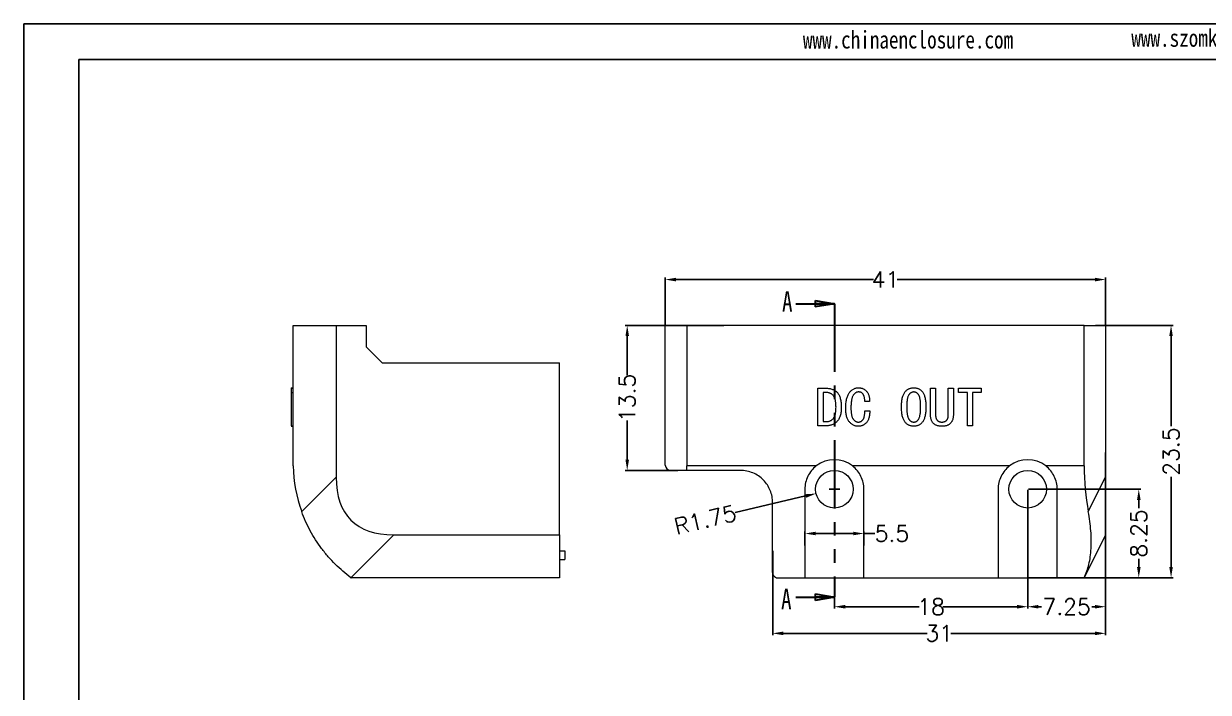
# Model space of a CAD drawing. Header units: inches. Extents: x 1287 to 2841, y 536 to 880.
# Drawn here: x 2408.2 to 2518.6, y 614.2 to 676.4 of the extents above; entities that cross this region are included whole.
import ezdxf

# ---------------------------------------------------------------- set-up
doc = ezdxf.new("R2010")
doc.units = ezdxf.units.IN
doc.linetypes.add('PHANTOM', pattern=[12.7, 6.35, -1.27, 1.27, -1.27, 1.27, -1.27])
doc.layers.add('文字', color=81, linetype='Continuous')
doc.styles.add('SLDTEXTSTYLE0', font='TXT', dxfattribs={"width": 0.75})
doc.styles.get("Standard").update_dxf_attribs({"font": 'txt', "bigfont": 'gbcbig.shx'})
doc.styles.add('宋体', font='', dxfattribs={"width": 0.8, "height": 3.5})
doc.styles.get('宋体').set_extended_font_data('SimSun')
doc.dimstyles.new('1.5', dxfattribs={"dimtxt": 1.5, "dimasz": 1, "dimexe": 0.18, "dimexo": 0.0625, "dimgap": 0.1, "dimtad": 0, "dimzin": 12, "dimdsep": 46, "dimtxsty": 'Standard', "dimcen": 0.5, "dimclrd": 3, "dimclre": 3, "dimadec": 0, "dimazin": 0, "dimtfac": 1, "dimtofl": 0, "dimtmove": 0, "dimatfit": 3, "dimfxl": 1, "dimtolj": 1, "dimtzin": 0, "dimarcsym": 0})

# ---------------------------------------------------------------- blocks, each defined once
blk = doc.blocks.new('_CLOSED')
at = {"color": 0, "linetype": 'ByBlock', "lineweight": -2}
for p, q in [((-1, 0.166667), (0, 0)), ((-1, 0.166667), (-1, -0.166667)), ((0, 0), (-1, -0.166667)), ((0, 0), (-1, 0))]:
    blk.add_line(p, q, dxfattribs=at)
blk = doc.blocks.new('*D90')
at = {"color": 3, "lineweight": -2}
for p, q in [((2467.99, 648.42), (2467.99, 652.8)), ((2468.99, 652.62), (2487.39, 652.62)), ((2507.99, 652.62), (2489.59, 652.62)), ((2508.99, 648.42), (2508.99, 652.8))]:
    blk.add_line(p, q, dxfattribs=at)
at = {"color": 3}
for points in [[(2468.99, 652.79), (2468.99, 652.45), (2467.99, 652.62)], [(2507.99, 652.79), (2507.99, 652.45), (2508.99, 652.62)]]:
    blk.add_solid(points, dxfattribs=at)
at = {"layer": 'Defpoints', "color": 0}
for p in [(2508.99, 652.62), (2467.99, 648.36), (2508.99, 648.36)]:
    blk.add_point(p, dxfattribs=at)
at = {"color": 0, "insert": (2488.49, 652.62), "char_height": 1.5, "attachment_point": 5}
blk.add_mtext('\\A1;41', dxfattribs=at)
blk = doc.blocks.new('*D91')
at = {"color": 3, "lineweight": -2}
for p, q in [((2508.05, 648.36), (2515.27, 648.36)), ((2515.09, 647.36), (2515.09, 638.96)), ((2515.09, 625.86), (2515.09, 634.26)), ((2505.8, 624.86), (2515.27, 624.86))]:
    blk.add_line(p, q, dxfattribs=at)
at = {"color": 3}
for points in [[(2514.92, 647.36), (2515.25, 647.36), (2515.09, 648.36)], [(2514.92, 625.86), (2515.25, 625.86), (2515.09, 624.86)]]:
    blk.add_solid(points, dxfattribs=at)
at = {"layer": 'Defpoints', "color": 0}
for p in [(2507.99, 648.36), (2505.74, 624.86), (2515.09, 624.86)]:
    blk.add_point(p, dxfattribs=at)
at = {"color": 0, "insert": (2515.09, 636.61), "char_height": 1.5, "attachment_point": 5, "rotation": 90}
blk.add_mtext('\\A1;23.5', dxfattribs=at)
blk = doc.blocks.new('*D92')
at = {"color": 3, "lineweight": -2}
for p, q in [((2501.8, 633.11), (2512.26, 633.11)), ((2512.08, 632.11), (2512.08, 631.33)), ((2512.08, 625.86), (2512.08, 626.63)), ((2501.8, 624.86), (2512.26, 624.86))]:
    blk.add_line(p, q, dxfattribs=at)
at = {"color": 3}
for points in [[(2511.92, 632.11), (2512.25, 632.11), (2512.08, 633.11)], [(2511.92, 625.86), (2512.25, 625.86), (2512.08, 624.86)]]:
    blk.add_solid(points, dxfattribs=at)
at = {"layer": 'Defpoints', "color": 0}
for p in [(2501.74, 633.11), (2512.08, 633.11), (2501.74, 624.86)]:
    blk.add_point(p, dxfattribs=at)
at = {"color": 0, "insert": (2512.08, 628.98), "char_height": 1.5, "attachment_point": 5, "rotation": 90}
blk.add_mtext('\\A1;8.25', dxfattribs=at)
blk = doc.blocks.new('*D89')
at = {"color": 3, "lineweight": -2}
for p, q in [((2501.74, 633.04), (2501.74, 621.99)), ((2483.74, 623), (2483.74, 621.99)), ((2484.74, 622.17), (2491.64, 622.17)), ((2500.74, 622.17), (2493.84, 622.17))]:
    blk.add_line(p, q, dxfattribs=at)
at = {"color": 3}
for points in [[(2484.74, 622.34), (2484.74, 622), (2483.74, 622.17)], [(2500.74, 622.34), (2500.74, 622), (2501.74, 622.17)]]:
    blk.add_solid(points, dxfattribs=at)
at = {"layer": 'Defpoints', "color": 0}
for p in [(2501.74, 633.11), (2483.74, 623.06), (2501.74, 622.17)]:
    blk.add_point(p, dxfattribs=at)
at = {"color": 0, "insert": (2492.74, 622.17), "char_height": 1.5, "attachment_point": 5}
blk.add_mtext('\\A1;18', dxfattribs=at)
blk = doc.blocks.new('*D93')
at = {"color": 3, "lineweight": -2}
for p, q in [((2501.74, 633.04), (2501.74, 621.99)), ((2508.99, 630.01), (2508.99, 621.99)), ((2502.74, 622.17), (2503.01, 622.17)), ((2507.99, 622.17), (2507.71, 622.17))]:
    blk.add_line(p, q, dxfattribs=at)
at = {"color": 3}
for points in [[(2502.74, 622.34), (2502.74, 622), (2501.74, 622.17)], [(2507.99, 622.34), (2507.99, 622), (2508.99, 622.17)]]:
    blk.add_solid(points, dxfattribs=at)
at = {"layer": 'Defpoints', "color": 0}
for p in [(2501.74, 633.11), (2508.99, 630.07), (2508.99, 622.17)]:
    blk.add_point(p, dxfattribs=at)
at = {"color": 0, "insert": (2505.36, 622.17), "char_height": 1.5, "attachment_point": 5}
blk.add_mtext('\\A1;7.25', dxfattribs=at)
blk = doc.blocks.new('*D94')
at = {"color": 3, "lineweight": -2}
for p, q in [((2508.99, 636.52), (2508.99, 619.51)), ((2477.99, 627.37), (2477.99, 619.51)), ((2478.99, 619.69), (2492.39, 619.69)), ((2507.99, 619.69), (2494.59, 619.69))]:
    blk.add_line(p, q, dxfattribs=at)
at = {"color": 3}
for points in [[(2478.99, 619.86), (2478.99, 619.52), (2477.99, 619.69)], [(2507.99, 619.86), (2507.99, 619.52), (2508.99, 619.69)]]:
    blk.add_solid(points, dxfattribs=at)
at = {"layer": 'Defpoints', "color": 0}
for p in [(2508.99, 636.58), (2477.99, 627.43), (2508.99, 619.69)]:
    blk.add_point(p, dxfattribs=at)
at = {"color": 0, "insert": (2493.49, 619.69), "char_height": 1.5, "attachment_point": 5}
blk.add_mtext('\\A1;31', dxfattribs=at)
blk = doc.blocks.new('*D95')
at = {"color": 3, "lineweight": -2}
for p, q in [((2473.43, 648.36), (2464.26, 648.36)), ((2464.44, 647.36), (2464.44, 643.71)), ((2464.44, 635.86), (2464.44, 639.51)), ((2469.17, 634.86), (2464.26, 634.86))]:
    blk.add_line(p, q, dxfattribs=at)
at = {"color": 3}
for points in [[(2464.28, 647.36), (2464.61, 647.36), (2464.44, 648.36)], [(2464.28, 635.86), (2464.61, 635.86), (2464.44, 634.86)]]:
    blk.add_solid(points, dxfattribs=at)
at = {"layer": 'Defpoints', "color": 0}
for p in [(2464.44, 648.36), (2473.49, 648.36), (2469.23, 634.86)]:
    blk.add_point(p, dxfattribs=at)
at = {"color": 0, "insert": (2464.44, 641.61), "char_height": 1.5, "attachment_point": 5, "rotation": 90}
blk.add_mtext('\\A1;13.5', dxfattribs=at)
blk = doc.blocks.new('*D97')
at = {"color": 3, "lineweight": -2}
for p, q in [((2483.74, 632.61), (2483.74, 633.61)), ((2474.5, 630.93), (2481.06, 632.48)), ((2483.24, 633.11), (2484.24, 633.11))]:
    blk.add_line(p, q, dxfattribs=at)
at = {"color": 3}
blk.add_solid([(2481.02, 632.64), (2481.1, 632.31), (2482.03, 632.7)], dxfattribs=at)
at = {"layer": 'Defpoints', "color": 0}
for p in [(2482.03, 632.7), (2483.74, 633.11)]:
    blk.add_point(p, dxfattribs=at)
at = {"color": 0, "insert": (2471.72, 630.27), "char_height": 1.5, "attachment_point": 5, "rotation": 13.2817}
blk.add_mtext('\\A1;R1.75', dxfattribs=at)
blk = doc.blocks.new('*D98')
at = {"color": 3, "lineweight": -2}
for p, q in [((2480.99, 627.86), (2480.99, 629.16)), ((2481.99, 628.98), (2485.49, 628.98)), ((2486.49, 627.86), (2486.49, 629.16)), ((2486.49, 628.98), (2487.49, 628.98))]:
    blk.add_line(p, q, dxfattribs=at)
at = {"color": 3}
for points in [[(2481.99, 629.15), (2481.99, 628.82), (2480.99, 628.98)], [(2485.49, 629.15), (2485.49, 628.82), (2486.49, 628.98)]]:
    blk.add_solid(points, dxfattribs=at)
at = {"layer": 'Defpoints', "color": 0}
for p in [(2486.49, 628.98), (2480.99, 627.8), (2486.49, 627.8)]:
    blk.add_point(p, dxfattribs=at)
at = {"color": 0, "insert": (2489.09, 628.98), "char_height": 1.5, "attachment_point": 5}
blk.add_mtext('\\A1;5.5', dxfattribs=at)

msp = doc.modelspace()

# ---------------------------------------------------------------- linework, layer by layer
for p, q in [((2408.241, 676.436), (2606.929, 676.436)), ((2408.241, 676.436), (2408.241, 535.949)), ((2413.382, 673.091), (2603.585, 673.091)), ((2413.382, 673.091), (2413.382, 539.294))]:
    msp.add_line(p, q)
at = {"color": 7, "linetype": 'Continuous', "lineweight": 30}
for p, q in [((2480.135, 650.375), (2483.735, 650.375)), ((2480.135, 623.059), (2483.735, 623.059))]:
    msp.add_line(p, q, dxfattribs=at)
at = {"color": 1, "linetype": 'PHANTOM', "lineweight": 30}
msp.add_line((2483.735, 650.375), (2483.735, 623.059), dxfattribs=at)
at = {"color": 7, "linetype": 'Continuous', "lineweight": 15}
for p, q in [((2433.334, 635.273), (2433.334, 648.357)), ((2433.334, 648.357), (2437.334, 648.357)), ((2437.334, 648.357), (2437.334, 634.223)), ((2437.334, 648.357), (2440.134, 648.357)), ((2440.134, 648.357), (2440.134, 646.357)), ((2467.985, 648.357), (2469.985, 648.357)), ((2467.985, 635.357), (2467.985, 648.357)), ((2467.985, 635.357), (2467.985, 648.357)), ((2467.985, 648.357), (2469.985, 648.357)), ((2469.985, 648.357), (2469.985, 635.273)), ((2506.985, 648.357), (2469.985, 648.357)), ((2469.985, 648.357), (2469.985, 635.273)), ((2506.985, 648.357), (2469.985, 648.357)), ((2506.985, 635.273), (2506.985, 648.357)), ((2506.985, 648.357), (2508.985, 648.357)), ((2506.985, 635.273), (2506.985, 648.357)), ((2506.985, 648.357), (2508.985, 648.357)), ((2508.985, 648.357), (2508.985, 634.223)), ((2508.985, 648.357), (2508.985, 634.223)), ((2441.634, 644.857), (2440.134, 646.357)), ((2441.634, 644.857), (2458.134, 644.857)), ((2458.134, 628.857), (2458.134, 644.857)), ((2433.134, 642.547), (2433.134, 642.525)), ((2433.134, 642.547), (2433.334, 642.547)), ((2433.134, 642.506), (2433.134, 642.117)), ((2433.134, 642.506), (2433.334, 642.506)), ((2433.134, 642.117), (2433.334, 642.117)), ((2433.134, 642.117), (2433.134, 639.006)), ((2482.208, 639.006), (2482.208, 642.506)), ((2482.208, 642.506), (2482.904, 642.506)), ((2482.904, 642.117), (2482.678, 642.117)), ((2482.678, 642.117), (2482.678, 639.395)), ((2492.687, 640.03), (2492.687, 642.506)), ((2492.687, 642.506), (2493.158, 642.506)), ((2493.158, 642.506), (2493.158, 640.03)), ((2494.345, 640.03), (2494.345, 642.506)), ((2494.345, 642.506), (2494.816, 642.506)), ((2494.816, 642.506), (2494.816, 640.03)), ((2495.307, 642.117), (2495.307, 642.506)), ((2495.307, 642.506), (2497.415, 642.506)), ((2496.126, 642.117), (2495.307, 642.117)), ((2496.126, 639.006), (2496.126, 642.117)), ((2497.415, 642.117), (2496.597, 642.117)), ((2496.597, 642.117), (2496.597, 639.006)), ((2497.415, 642.506), (2497.415, 642.117)), ((2487.018, 641.258), (2486.567, 641.258)), ((2486.567, 640.398), (2487.038, 640.398)), ((2433.134, 639.006), (2433.334, 639.006)), ((2433.134, 638.965), (2433.334, 638.965)), ((2482.904, 639.006), (2482.208, 639.006)), ((2482.678, 639.395), (2482.904, 639.395)), ((2496.597, 639.006), (2496.126, 639.006)), ((2469.977, 634.857), (2468.485, 634.857)), ((2469.977, 634.857), (2468.485, 634.857)), ((2474.985, 634.857), (2469.977, 634.857)), ((2474.985, 634.857), (2469.977, 634.857)), ((2482.04, 635.273), (2469.985, 635.273)), ((2482.04, 635.273), (2469.985, 635.273)), ((2500.04, 635.273), (2485.43, 635.273)), ((2500.04, 635.273), (2485.43, 635.273)), ((2506.985, 635.273), (2503.43, 635.273)), ((2506.985, 635.273), (2503.43, 635.273)), ((2434.131, 631.02), (2437.334, 634.223)), ((2507.383, 631.02), (2508.985, 634.223)), ((2507.383, 631.02), (2508.985, 634.223)), ((2508.985, 634.223), (2508.985, 628.857)), ((2508.985, 634.223), (2508.985, 628.857)), ((2480.985, 633.107), (2480.985, 624.857)), ((2480.985, 633.107), (2480.985, 624.857)), ((2486.485, 624.857), (2486.485, 633.107)), ((2486.485, 624.857), (2486.485, 633.107)), ((2498.985, 633.107), (2498.985, 624.857)), ((2498.985, 633.107), (2498.985, 624.857)), ((2504.485, 624.857), (2504.485, 633.107)), ((2504.485, 624.857), (2504.485, 633.107)), ((2477.985, 625.357), (2477.985, 631.857)), ((2477.985, 625.357), (2477.985, 631.857)), ((2486.485, 630.557), (2486.485, 630.557)), ((2486.485, 630.557), (2486.485, 630.557)), ((2498.985, 630.557), (2498.986, 630.557)), ((2498.985, 630.557), (2498.986, 630.557)), ((2442.701, 628.857), (2438.715, 624.871)), ((2442.701, 628.857), (2458.134, 628.857)), ((2458.134, 628.857), (2458.134, 624.857)), ((2508.985, 628.857), (2506.992, 624.871)), ((2508.985, 628.857), (2506.992, 624.871)), ((2458.134, 627.357), (2458.634, 627.357)), ((2458.634, 627.357), (2458.634, 626.557)), ((2458.134, 626.557), (2458.634, 626.557)), ((2458.134, 624.857), (2438.734, 624.857)), ((2478.485, 624.857), (2480.985, 624.857)), ((2478.485, 624.857), (2480.985, 624.857)), ((2480.985, 624.857), (2486.485, 624.857)), ((2480.985, 624.857), (2486.485, 624.857)), ((2486.485, 624.857), (2498.985, 624.857)), ((2486.485, 624.857), (2498.985, 624.857)), ((2498.985, 624.857), (2504.485, 624.857)), ((2498.985, 624.857), (2504.485, 624.857)), ((2504.485, 624.857), (2506.985, 624.857)), ((2504.485, 624.857), (2506.985, 624.857)), ((2506.985, 624.857), (2506.992, 624.871)), ((2506.985, 624.857), (2506.992, 624.871))]:
    msp.add_line(p, q, dxfattribs=at)
at = {"color": 7, "linetype": 'Continuous', "lineweight": 15, "flags": 128}
for points in [[(2486.485, 630.557), (2486.485, 630.557), (2486.485, 630.557), (2486.485, 630.557), (2486.485, 630.557), (2486.485, 630.557), (2486.485, 630.557), (2486.485, 630.557), (2486.485, 630.557)], [(2486.485, 630.557), (2486.485, 630.557), (2486.485, 630.557), (2486.485, 630.557), (2486.485, 630.557), (2486.485, 630.557), (2486.485, 630.557), (2486.485, 630.557), (2486.485, 630.557)], [(2498.986, 630.557), (2498.985, 630.557), (2498.985, 630.557), (2498.985, 630.557), (2498.985, 630.557), (2498.985, 630.557), (2498.985, 630.557), (2498.985, 630.557), (2498.985, 630.557)], [(2498.986, 630.557), (2498.985, 630.557), (2498.985, 630.557), (2498.985, 630.557), (2498.985, 630.557), (2498.985, 630.557), (2498.985, 630.557), (2498.985, 630.557), (2498.985, 630.557)]]:
    msp.add_lwpolyline(points, dxfattribs=at)
at = {"color": 7, "linetype": 'Continuous', "lineweight": 15}
for centre in [(2483.735, 633.107), (2483.735, 633.107), (2501.735, 633.107), (2501.735, 633.107)]:
    msp.add_circle(centre, 1.75, dxfattribs=at)
for centre, radius, start, end in [((2483.735, 633.107), 2.75, 51.95826, 128.04174), ((2483.735, 633.107), 2.75, 51.95826, 128.04174), ((2501.735, 633.107), 2.75, 51.95826, 128.04174), ((2501.735, 633.107), 2.75, 51.95826, 128.04174), ((2446.643, 635.565), 13.312, 181.25734, 199.96239), ((2468.485, 635.357), 0.5, 180, 270), ((2468.485, 635.357), 0.5, 180, 270), ((2446.643, 635.565), 13.312, 233.44813, 233.55102)]:
    msp.add_arc(centre, radius, start, end, dxfattribs=at)
for centre, major_axis, ratio, start_param, end_param in [((2463.331, 635.565), (0, 13.312), 0.5, 4.659186, 4.6904443), ((2463.331, 635.565), (0, 13.312), 0.5, 4.659186, 4.6904443), ((2513.639, 635.565), (0, 13.312), 0.5, 1.592741, 1.9192058), ((2513.639, 635.565), (0, 13.312), 0.5, 1.592741, 1.9192058), ((2464.167, 655.69), (25.456, 25.456), 0.3333333, 2.8198421, 3.4633432)]:
    msp.add_ellipse(centre, major_axis=major_axis, ratio=ratio, start_param=start_param, end_param=end_param, dxfattribs=at)
for points, knots in [([(2482.904, 642.506), (2482.965, 642.505), (2483.083, 642.504), (2483.254, 642.483), (2483.413, 642.452), (2483.56, 642.407), (2483.694, 642.35), (2483.815, 642.279), (2483.925, 642.196), (2484.022, 642.098), (2484.107, 641.986), (2484.18, 641.857), (2484.241, 641.712), (2484.292, 641.551), (2484.329, 641.373), (2484.357, 641.179), (2484.375, 640.968), (2484.376, 640.822), (2484.377, 640.746)], [0, 0, 0, 0, 0.0692337, 0.1339969, 0.1946714, 0.2521042, 0.30692, 0.3595893, 0.4110017, 0.462155, 0.5145964, 0.5699229, 0.6289811, 0.6922817, 0.7607608, 0.8347204, 0.9141966, 1, 1, 1, 1]), ([(2483.886, 640.746), (2483.885, 640.807), (2483.884, 640.924), (2483.873, 641.092), (2483.853, 641.247), (2483.828, 641.388), (2483.793, 641.514), (2483.751, 641.627), (2483.701, 641.725), (2483.643, 641.811), (2483.577, 641.883), (2483.503, 641.946), (2483.422, 641.999), (2483.333, 642.043), (2483.236, 642.076), (2483.132, 642.101), (2483.02, 642.115), (2482.943, 642.117), (2482.904, 642.117)], [0, 0, 0, 0, 0.09391366, 0.18096299, 0.26141787, 0.33507782, 0.40246802, 0.46387119, 0.5205606, 0.57318978, 0.62332271, 0.67271595, 0.72273885, 0.77330345, 0.82588608, 0.88054527, 0.9385333, 1, 1, 1, 1]), ([(2484.787, 640.644), (2484.788, 640.721), (2484.789, 640.872), (2484.805, 641.09), (2484.832, 641.292), (2484.867, 641.48), (2484.915, 641.651), (2484.972, 641.809), (2485.041, 641.95), (2485.12, 642.076), (2485.209, 642.186), (2485.302, 642.284), (2485.403, 642.364), (2485.509, 642.432), (2485.622, 642.484), (2485.741, 642.52), (2485.866, 642.543), (2485.951, 642.546), (2485.994, 642.547)], [0, 0, 0, 0, 0.092205, 0.1786111, 0.2594675, 0.3347254, 0.4051724, 0.471102, 0.533277, 0.5918408, 0.6478317, 0.7007029, 0.7515354, 0.8009332, 0.8498384, 0.8985599, 0.9485671, 1, 1, 1, 1]), ([(2485.994, 642.158), (2485.968, 642.157), (2485.915, 642.155), (2485.839, 642.139), (2485.767, 642.112), (2485.698, 642.075), (2485.634, 642.027), (2485.575, 641.968), (2485.52, 641.899), (2485.469, 641.819), (2485.423, 641.726), (2485.384, 641.62), (2485.351, 641.499), (2485.324, 641.364), (2485.303, 641.214), (2485.289, 641.05), (2485.279, 640.872), (2485.278, 640.749), (2485.278, 640.685)], [0, 0, 0, 0, 0.043892, 0.0865111, 0.1283474, 0.1705234, 0.2143181, 0.2600332, 0.3081057, 0.3600569, 0.4163892, 0.4782892, 0.5470995, 0.6228452, 0.7058384, 0.7959006, 0.8940452, 1, 1, 1, 1]), ([(2485.994, 642.547), (2486.031, 642.546), (2486.103, 642.544), (2486.209, 642.528), (2486.31, 642.501), (2486.407, 642.465), (2486.498, 642.417), (2486.585, 642.358), (2486.667, 642.289), (2486.743, 642.21), (2486.812, 642.121), (2486.872, 642.024), (2486.921, 641.917), (2486.961, 641.801), (2486.99, 641.677), (2487.01, 641.545), (2487.02, 641.404), (2487.018, 641.307), (2487.018, 641.258)], [0, 0, 0, 0, 0.0591223, 0.1163746, 0.172385, 0.2272979, 0.2824956, 0.3385223, 0.3954652, 0.4548003, 0.5151664, 0.5764256, 0.6392885, 0.7043299, 0.7725879, 0.8442388, 0.9197687, 1, 1, 1, 1]), ([(2486.567, 641.258), (2486.567, 641.294), (2486.566, 641.364), (2486.559, 641.467), (2486.548, 641.562), (2486.534, 641.65), (2486.512, 641.731), (2486.489, 641.805), (2486.459, 641.872), (2486.426, 641.933), (2486.388, 641.986), (2486.345, 642.032), (2486.298, 642.071), (2486.246, 642.104), (2486.189, 642.128), (2486.128, 642.145), (2486.063, 642.156), (2486.018, 642.158), (2485.994, 642.158)], [0, 0, 0, 0, 0.0904413, 0.1747732, 0.2544508, 0.3283652, 0.3970508, 0.4617853, 0.5222265, 0.579008, 0.6330244, 0.6845604, 0.7349709, 0.7851581, 0.8357832, 0.8880524, 0.9421454, 1, 1, 1, 1]), ([(2489.985, 640.766), (2489.986, 640.844), (2489.988, 640.993), (2490.002, 641.208), (2490.026, 641.405), (2490.059, 641.586), (2490.102, 641.749), (2490.155, 641.895), (2490.216, 642.025), (2490.289, 642.138), (2490.37, 642.234), (2490.458, 642.318), (2490.553, 642.389), (2490.655, 642.447), (2490.764, 642.492), (2490.881, 642.523), (2491.004, 642.544), (2491.088, 642.546), (2491.132, 642.547)], [0, 0, 0, 0, 0.0967644, 0.1864399, 0.2692626, 0.3457844, 0.4158022, 0.480414, 0.5400876, 0.5951589, 0.6474598, 0.6975554, 0.7468139, 0.7952447, 0.8441529, 0.8943153, 0.945877, 1, 1, 1, 1]), ([(2491.132, 642.158), (2491.11, 642.158), (2491.066, 642.157), (2491.003, 642.143), (2490.941, 642.123), (2490.883, 642.092), (2490.825, 642.055), (2490.77, 642.009), (2490.719, 641.954), (2490.667, 641.891), (2490.621, 641.813), (2490.582, 641.718), (2490.549, 641.604), (2490.523, 641.472), (2490.502, 641.322), (2490.487, 641.153), (2490.478, 640.966), (2490.477, 640.835), (2490.477, 640.766)], [0, 0, 0, 0, 0.0381931, 0.0761901, 0.1136242, 0.1518918, 0.1916112, 0.233164, 0.277072, 0.3237404, 0.3754442, 0.4350588, 0.5039391, 0.582717, 0.6713751, 0.7701989, 0.8798372, 1, 1, 1, 1]), ([(2491.132, 642.547), (2491.175, 642.546), (2491.26, 642.544), (2491.382, 642.524), (2491.498, 642.492), (2491.606, 642.447), (2491.706, 642.389), (2491.799, 642.318), (2491.885, 642.234), (2491.964, 642.137), (2492.034, 642.025), (2492.094, 641.896), (2492.145, 641.749), (2492.186, 641.586), (2492.218, 641.405), (2492.242, 641.208), (2492.255, 640.993), (2492.257, 640.844), (2492.257, 640.766)], [0, 0, 0, 0, 0.0543889, 0.106204, 0.1560004, 0.2045622, 0.2529553, 0.3016945, 0.3513488, 0.4033011, 0.458129, 0.5178225, 0.5824316, 0.6526325, 0.7294733, 0.8126646, 0.9027601, 1, 1, 1, 1]), ([(2491.766, 640.766), (2491.766, 640.835), (2491.764, 640.966), (2491.756, 641.153), (2491.742, 641.322), (2491.722, 641.472), (2491.697, 641.604), (2491.666, 641.718), (2491.629, 641.813), (2491.585, 641.891), (2491.537, 641.954), (2491.487, 642.009), (2491.434, 642.055), (2491.378, 642.092), (2491.321, 642.123), (2491.26, 642.143), (2491.197, 642.157), (2491.153, 642.158), (2491.132, 642.158)], [0, 0, 0, 0, 0.1209381, 0.231263, 0.3306854, 0.4198541, 0.4989643, 0.5680416, 0.627536, 0.6788975, 0.724769, 0.7683524, 0.8091538, 0.8483855, 0.8865024, 0.9237556, 0.9615605, 1, 1, 1, 1]), ([(2482.904, 639.395), (2482.943, 639.396), (2483.02, 639.398), (2483.132, 639.411), (2483.236, 639.435), (2483.333, 639.467), (2483.422, 639.509), (2483.503, 639.56), (2483.577, 639.621), (2483.643, 639.691), (2483.702, 639.774), (2483.751, 639.871), (2483.793, 639.982), (2483.827, 640.107), (2483.853, 640.247), (2483.873, 640.4), (2483.884, 640.568), (2483.885, 640.685), (2483.886, 640.746)], [0, 0, 0, 0, 0.0619304, 0.1203067, 0.1752893, 0.2281409, 0.2787442, 0.328507, 0.3775131, 0.4271539, 0.4788868, 0.5353032, 0.5964319, 0.6639507, 0.7373919, 0.8176718, 0.9053778, 1, 1, 1, 1]), ([(2484.377, 640.746), (2484.376, 640.67), (2484.374, 640.525), (2484.355, 640.314), (2484.325, 640.12), (2484.281, 639.943), (2484.225, 639.783), (2484.157, 639.639), (2484.076, 639.513), (2483.981, 639.404), (2483.876, 639.31), (2483.762, 639.229), (2483.641, 639.159), (2483.509, 639.104), (2483.37, 639.059), (2483.222, 639.029), (2483.066, 639.009), (2482.958, 639.007), (2482.904, 639.006)], [0, 0, 0, 0, 0.0868453, 0.16759876, 0.24258855, 0.31202255, 0.37667061, 0.43718862, 0.49428772, 0.54924343, 0.6027007, 0.65596206, 0.70940593, 0.76339047, 0.81912908, 0.8767009, 0.93695155, 1, 1, 1, 1]), ([(2485.974, 638.965), (2485.934, 638.966), (2485.854, 638.968), (2485.737, 638.988), (2485.625, 639.019), (2485.517, 639.064), (2485.413, 639.119), (2485.315, 639.189), (2485.222, 639.271), (2485.131, 639.364), (2485.049, 639.472), (2484.979, 639.595), (2484.918, 639.733), (2484.871, 639.887), (2484.833, 640.055), (2484.806, 640.238), (2484.789, 640.436), (2484.788, 640.573), (2484.787, 640.644)], [0, 0, 0, 0, 0.052182, 0.1029965, 0.1530183, 0.2032951, 0.2535996, 0.3056125, 0.3590487, 0.4149176, 0.4733939, 0.534337, 0.5990688, 0.6685229, 0.7424721, 0.8223421, 0.9081946, 1, 1, 1, 1]), ([(2485.278, 640.685), (2485.278, 640.625), (2485.279, 640.512), (2485.288, 640.348), (2485.303, 640.198), (2485.324, 640.062), (2485.351, 639.939), (2485.384, 639.83), (2485.423, 639.734), (2485.469, 639.651), (2485.521, 639.582), (2485.575, 639.521), (2485.632, 639.47), (2485.694, 639.427), (2485.759, 639.394), (2485.827, 639.371), (2485.899, 639.357), (2485.949, 639.355), (2485.974, 639.354)], [0, 0, 0, 0, 0.1059978, 0.2039786, 0.2936616, 0.376167, 0.4508871, 0.5190837, 0.5804016, 0.6359628, 0.6875097, 0.735617, 0.7815048, 0.825475, 0.8686187, 0.9117314, 0.955079, 1, 1, 1, 1]), ([(2485.974, 639.354), (2485.992, 639.355), (2486.029, 639.356), (2486.084, 639.367), (2486.138, 639.384), (2486.19, 639.407), (2486.24, 639.438), (2486.29, 639.474), (2486.337, 639.519), (2486.386, 639.569), (2486.43, 639.63), (2486.466, 639.704), (2486.498, 639.789), (2486.523, 639.887), (2486.544, 639.997), (2486.557, 640.12), (2486.566, 640.255), (2486.567, 640.349), (2486.567, 640.398)], [0, 0, 0, 0, 0.041308, 0.082751, 0.1242095, 0.1669495, 0.2105546, 0.2562091, 0.3045931, 0.3557574, 0.4107993, 0.471698, 0.5392829, 0.614659, 0.6974391, 0.789599, 0.8903637, 1, 1, 1, 1]), ([(2487.038, 640.398), (2487.035, 640.336), (2487.03, 640.215), (2487.012, 640.041), (2486.986, 639.882), (2486.949, 639.736), (2486.904, 639.604), (2486.85, 639.486), (2486.786, 639.382), (2486.713, 639.292), (2486.634, 639.216), (2486.551, 639.149), (2486.464, 639.093), (2486.374, 639.045), (2486.279, 639.01), (2486.181, 638.984), (2486.078, 638.968), (2486.009, 638.966), (2485.974, 638.965)], [0, 0, 0, 0, 0.0934214, 0.1803887, 0.2608631, 0.3352473, 0.4044079, 0.4689595, 0.5293351, 0.5862591, 0.6410154, 0.6939273, 0.7452614, 0.7954332, 0.8458729, 0.8962603, 0.947433, 1, 1, 1, 1]), ([(2491.132, 638.965), (2491.088, 638.967), (2491.004, 638.969), (2490.881, 638.989), (2490.764, 639.022), (2490.655, 639.067), (2490.553, 639.128), (2490.458, 639.2), (2490.37, 639.286), (2490.289, 639.385), (2490.216, 639.5), (2490.155, 639.631), (2490.101, 639.779), (2490.059, 639.944), (2490.026, 640.126), (2490.002, 640.324), (2489.988, 640.54), (2489.986, 640.689), (2489.985, 640.766)], [0, 0, 0, 0, 0.0537947, 0.1050289, 0.1549567, 0.2036749, 0.2521128, 0.301436, 0.3518664, 0.404562, 0.460341, 0.520202, 0.584994, 0.6554781, 0.7318228, 0.814431, 0.9038503, 1, 1, 1, 1]), ([(2490.477, 640.766), (2490.477, 640.698), (2490.478, 640.567), (2490.487, 640.379), (2490.502, 640.209), (2490.523, 640.058), (2490.55, 639.925), (2490.583, 639.809), (2490.621, 639.711), (2490.667, 639.631), (2490.719, 639.567), (2490.77, 639.509), (2490.825, 639.461), (2490.882, 639.423), (2490.941, 639.392), (2491.003, 639.37), (2491.066, 639.357), (2491.11, 639.355), (2491.132, 639.354)], [0, 0, 0, 0, 0.1190609, 0.2281327, 0.3264878, 0.415203, 0.4936887, 0.5627805, 0.6234727, 0.6758369, 0.7231113, 0.7672595, 0.8092871, 0.8491296, 0.8872469, 0.9244805, 0.9621291, 1, 1, 1, 1]), ([(2491.132, 639.354), (2491.153, 639.355), (2491.197, 639.357), (2491.26, 639.37), (2491.321, 639.392), (2491.379, 639.423), (2491.435, 639.461), (2491.487, 639.51), (2491.537, 639.566), (2491.585, 639.632), (2491.63, 639.712), (2491.665, 639.81), (2491.697, 639.925), (2491.722, 640.058), (2491.742, 640.209), (2491.756, 640.379), (2491.764, 640.567), (2491.766, 640.698), (2491.766, 640.766)], [0, 0, 0, 0, 0.0381092, 0.0755615, 0.1126124, 0.1505778, 0.189943, 0.2312462, 0.2750789, 0.3215872, 0.373626, 0.4342134, 0.5034977, 0.5823039, 0.671517, 0.7704525, 0.88019, 1, 1, 1, 1]), ([(2492.257, 640.766), (2492.257, 640.689), (2492.255, 640.54), (2492.242, 640.325), (2492.218, 640.126), (2492.186, 639.944), (2492.145, 639.78), (2492.095, 639.631), (2492.034, 639.5), (2491.964, 639.385), (2491.885, 639.286), (2491.8, 639.2), (2491.706, 639.127), (2491.606, 639.068), (2491.498, 639.022), (2491.382, 638.989), (2491.259, 638.969), (2491.175, 638.967), (2491.132, 638.965)], [0, 0, 0, 0, 0.0966148, 0.1864461, 0.2694161, 0.3460735, 0.4167407, 0.4815308, 0.5414124, 0.5969603, 0.6493174, 0.6993176, 0.7481288, 0.796529, 0.8449013, 0.8944631, 0.945945, 1, 1, 1, 1]), ([(2493.752, 638.965), (2493.707, 638.966), (2493.621, 638.968), (2493.496, 638.982), (2493.38, 639.003), (2493.274, 639.035), (2493.177, 639.075), (2493.089, 639.124), (2493.01, 639.183), (2492.941, 639.25), (2492.881, 639.326), (2492.83, 639.408), (2492.785, 639.496), (2492.749, 639.59), (2492.721, 639.691), (2492.702, 639.798), (2492.689, 639.912), (2492.688, 639.99), (2492.687, 640.03)], [0, 0, 0, 0, 0.07755434, 0.15021266, 0.21835996, 0.28230812, 0.34331975, 0.4014951, 0.45751347, 0.51356992, 0.56934889, 0.62518173, 0.6819037, 0.74087209, 0.80124461, 0.86438702, 0.93038294, 1, 1, 1, 1]), ([(2493.158, 640.03), (2493.158, 640.002), (2493.159, 639.947), (2493.168, 639.869), (2493.179, 639.796), (2493.198, 639.729), (2493.22, 639.667), (2493.249, 639.612), (2493.282, 639.561), (2493.321, 639.518), (2493.363, 639.479), (2493.41, 639.446), (2493.458, 639.417), (2493.511, 639.394), (2493.567, 639.375), (2493.626, 639.364), (2493.687, 639.355), (2493.73, 639.354), (2493.752, 639.354)], [0, 0, 0, 0, 0.0822287, 0.1589369, 0.2310083, 0.2985549, 0.3625196, 0.4234638, 0.4811776, 0.5383712, 0.594461, 0.6491249, 0.7048814, 0.7605985, 0.8175037, 0.8757424, 0.9362758, 1, 1, 1, 1]), ([(2494.816, 640.03), (2494.815, 639.99), (2494.814, 639.912), (2494.802, 639.798), (2494.781, 639.691), (2494.754, 639.59), (2494.718, 639.496), (2494.674, 639.407), (2494.621, 639.326), (2494.561, 639.251), (2494.493, 639.182), (2494.413, 639.125), (2494.326, 639.075), (2494.229, 639.035), (2494.123, 639.003), (2494.007, 638.982), (2493.882, 638.968), (2493.796, 638.966), (2493.752, 638.965)], [0, 0, 0, 0, 0.0696286, 0.1356354, 0.1988696, 0.2591348, 0.3181129, 0.3748443, 0.4309238, 0.486712, 0.5424637, 0.5988452, 0.6570302, 0.7176452, 0.7816039, 0.8497625, 0.9224328, 1, 1, 1, 1]), ([(2493.752, 639.354), (2493.773, 639.354), (2493.816, 639.355), (2493.877, 639.364), (2493.936, 639.375), (2493.992, 639.394), (2494.045, 639.417), (2494.093, 639.446), (2494.14, 639.479), (2494.182, 639.518), (2494.221, 639.561), (2494.255, 639.611), (2494.283, 639.667), (2494.305, 639.729), (2494.324, 639.796), (2494.336, 639.869), (2494.344, 639.947), (2494.345, 640.002), (2494.345, 640.03)], [0, 0, 0, 0, 0.0637163, 0.1242422, 0.1824738, 0.2393719, 0.2950821, 0.3508317, 0.4054888, 0.4615717, 0.5187582, 0.5768766, 0.6374749, 0.7014317, 0.76897, 0.8411579, 0.9177815, 1, 1, 1, 1]), ([(2433.134, 638.988), (2433.134, 638.986), (2433.134, 638.963), (2433.134, 638.964), (2433.134, 638.965)], [0, 0, 0, 0, 0.0794332, 1, 1, 1, 1]), ([(2477.985, 631.857), (2477.985, 632.049), (2477.967, 632.239), (2477.894, 632.616), (2477.838, 632.804), (2477.691, 633.166), (2477.601, 633.338), (2477.386, 633.666), (2477.26, 633.822), (2476.984, 634.103), (2476.833, 634.229), (2476.503, 634.452), (2476.328, 634.547), (2475.964, 634.699), (2475.774, 634.758), (2475.383, 634.837), (2475.185, 634.857), (2474.985, 634.857)], [0, 0, 0, 0, 0.125, 0.125, 0.25, 0.25, 0.375, 0.375, 0.5, 0.5, 0.625, 0.625, 0.75, 0.75, 0.875, 0.875, 1, 1, 1, 1]), ([(2477.985, 631.857), (2477.985, 632.049), (2477.967, 632.239), (2477.894, 632.616), (2477.838, 632.804), (2477.691, 633.166), (2477.601, 633.338), (2477.386, 633.666), (2477.26, 633.822), (2476.984, 634.103), (2476.833, 634.229), (2476.503, 634.452), (2476.328, 634.547), (2475.964, 634.699), (2475.774, 634.758), (2475.383, 634.837), (2475.185, 634.857), (2474.985, 634.857)], [0, 0, 0, 0, 0.125, 0.125, 0.25, 0.25, 0.375, 0.375, 0.5, 0.5, 0.625, 0.625, 0.75, 0.75, 0.875, 0.875, 1, 1, 1, 1]), ([(2482.04, 635.273), (2481.874, 635.143), (2481.727, 634.997), (2481.465, 634.673), (2481.352, 634.494), (2481.171, 634.121), (2481.101, 633.925), (2481.008, 633.519), (2480.985, 633.314), (2480.985, 633.107)], [0, 0, 0, 0, 0.25, 0.25, 0.5, 0.5, 0.75, 0.75, 1, 1, 1, 1]), ([(2482.04, 635.273), (2481.874, 635.143), (2481.727, 634.997), (2481.465, 634.673), (2481.352, 634.494), (2481.171, 634.121), (2481.101, 633.925), (2481.008, 633.519), (2480.985, 633.314), (2480.985, 633.107)], [0, 0, 0, 0, 0.25, 0.25, 0.5, 0.5, 0.75, 0.75, 1, 1, 1, 1]), ([(2486.485, 633.107), (2486.485, 633.314), (2486.462, 633.518), (2486.37, 633.92), (2486.3, 634.119), (2486.12, 634.492), (2486.008, 634.669), (2485.745, 634.996), (2485.596, 635.143), (2485.43, 635.273)], [0, 0, 0, 0, 0.25, 0.25, 0.5, 0.5, 0.75, 0.75, 1, 1, 1, 1]), ([(2486.485, 633.107), (2486.485, 633.314), (2486.462, 633.518), (2486.37, 633.92), (2486.3, 634.119), (2486.12, 634.492), (2486.008, 634.669), (2485.745, 634.996), (2485.596, 635.143), (2485.43, 635.273)], [0, 0, 0, 0, 0.25, 0.25, 0.5, 0.5, 0.75, 0.75, 1, 1, 1, 1]), ([(2500.04, 635.273), (2499.874, 635.143), (2499.727, 634.997), (2499.465, 634.673), (2499.352, 634.494), (2499.171, 634.121), (2499.101, 633.925), (2499.008, 633.519), (2498.985, 633.314), (2498.985, 633.107)], [0, 0, 0, 0, 0.25, 0.25, 0.5, 0.5, 0.75, 0.75, 1, 1, 1, 1]), ([(2500.04, 635.273), (2499.874, 635.143), (2499.727, 634.997), (2499.465, 634.673), (2499.352, 634.494), (2499.171, 634.121), (2499.101, 633.925), (2499.008, 633.519), (2498.985, 633.314), (2498.985, 633.107)], [0, 0, 0, 0, 0.25, 0.25, 0.5, 0.5, 0.75, 0.75, 1, 1, 1, 1]), ([(2504.485, 633.107), (2504.485, 633.314), (2504.462, 633.518), (2504.37, 633.92), (2504.3, 634.119), (2504.12, 634.492), (2504.008, 634.669), (2503.745, 634.996), (2503.596, 635.143), (2503.43, 635.273)], [0, 0, 0, 0, 0.25, 0.25, 0.5, 0.5, 0.75, 0.75, 1, 1, 1, 1]), ([(2504.485, 633.107), (2504.485, 633.314), (2504.462, 633.518), (2504.37, 633.92), (2504.3, 634.119), (2504.12, 634.492), (2504.008, 634.669), (2503.745, 634.996), (2503.596, 635.143), (2503.43, 635.273)], [0, 0, 0, 0, 0.25, 0.25, 0.5, 0.5, 0.75, 0.75, 1, 1, 1, 1]), ([(2438.715, 624.871), (2438.207, 625.248), (2437.723, 625.662), (2437.039, 626.341), (2436.818, 626.577), (2436.39, 627.068), (2436.182, 627.325), (2435.592, 628.114), (2435.241, 628.663), (2434.622, 629.809), (2434.353, 630.408), (2434.131, 631.02)], [0, 0, 0, 0, 0.25, 0.25, 0.375, 0.375, 0.5, 0.5, 0.75, 0.75, 1, 1, 1, 1]), ([(2506.992, 624.871), (2507.181, 625.248), (2507.327, 625.662), (2507.489, 626.341), (2507.533, 626.577), (2507.602, 627.068), (2507.627, 627.325), (2507.672, 628.114), (2507.663, 628.663), (2507.574, 629.809), (2507.494, 630.408), (2507.383, 631.02)], [0, 0, 0, 0, 0.25, 0.25, 0.375, 0.375, 0.5, 0.5, 0.75, 0.75, 1, 1, 1, 1]), ([(2506.992, 624.871), (2507.181, 625.248), (2507.327, 625.662), (2507.489, 626.341), (2507.533, 626.577), (2507.602, 627.068), (2507.627, 627.325), (2507.672, 628.114), (2507.663, 628.663), (2507.574, 629.809), (2507.494, 630.408), (2507.383, 631.02)], [0, 0, 0, 0, 0.25, 0.25, 0.375, 0.375, 0.5, 0.5, 0.75, 0.75, 1, 1, 1, 1]), ([(2477.985, 625.357), (2477.985, 625.301), (2477.994, 625.247), (2478.03, 625.141), (2478.058, 625.09), (2478.135, 624.995), (2478.185, 624.951), (2478.314, 624.881), (2478.397, 624.857), (2478.485, 624.857)], [0, 0, 0, 0, 0.25, 0.25, 0.5, 0.5, 0.75, 0.75, 1, 1, 1, 1]), ([(2477.985, 625.357), (2477.985, 625.301), (2477.994, 625.247), (2478.03, 625.141), (2478.058, 625.09), (2478.135, 624.995), (2478.185, 624.951), (2478.314, 624.881), (2478.397, 624.857), (2478.485, 624.857)], [0, 0, 0, 0, 0.25, 0.25, 0.5, 0.5, 0.75, 0.75, 1, 1, 1, 1])]:
    msp.add_open_spline(points, degree=3, knots=knots, dxfattribs=at)

# ---------------------------------------------------------------- block references
at = {"color": 7, "linetype": 'Continuous', "lineweight": 30, "xscale": 1.799999999999955, "yscale": 1.800000000000011, "zscale": 0.3}
for p in [(2483.735, 650.375), (2483.735, 623.059)]:
    msp.add_blockref('_CLOSED', p, dxfattribs=at)

# ---------------------------------------------------------------- texts
at = {"color": 7, "linetype": 'Continuous', "char_height": 1.905, "attachment_point": 1, "style": 'SLDTEXTSTYLE0'}
for s, insert in [('A', (2478.863, 651.54)), ('A ', (2478.773, 623.842))]:
    msp.add_mtext(s, dxfattribs=dict(at, insert=insert))
at = {"layer": '文字', "color": 0, "char_height": 1.6353, "width": 28.73064, "attachment_point": 1, "style": '宋体'}
for s, insert in [('www.chinaenclosure.com', (2480.804, 675.762)), ('www.szomk.en.alibaba.com', (2511.391, 675.924))]:
    msp.add_mtext(s, dxfattribs=dict(at, insert=insert))

# ---------------------------------------------------------------- dimensions: what is measured, and where the dimension line sits
for base, p1, p2, picture, middle in [((2508.985, 652.62), (2467.985, 648.357), (2508.985, 648.357), '*D90', (2488.485, 652.62)), ((2508.985, 619.69), (2477.985, 627.431), (2508.985, 636.583), '*D94', (2493.485, 619.69)), ((2501.735, 622.171), (2483.735, 623.059), (2501.735, 633.107), '*D89', (2492.735, 622.171)), ((2508.985, 622.171), (2501.735, 633.107), (2508.985, 630.07), '*D93', (2505.36, 622.171))]:
    dim = msp.add_linear_dim(base=base, p1=p1, p2=p2, dimstyle='1.5')
    dim.commit()
    dim.dimension.update_dxf_attribs({"geometry": picture, "text_midpoint": middle})
for base, p1, p2, picture, middle in [((2464.443, 648.357), (2469.231, 634.857), (2473.49, 648.357), '*D95', (2464.443, 641.607)), ((2515.085, 624.857), (2507.985, 648.357), (2505.735, 624.857), '*D91', (2515.085, 636.607)), ((2512.084, 633.107), (2501.735, 624.857), (2501.735, 633.107), '*D92', (2512.084, 628.982))]:
    dim = msp.add_linear_dim(base=base, p1=p1, p2=p2, angle=90, dimstyle='1.5')
    dim.commit()
    dim.dimension.update_dxf_attribs({"geometry": picture, "text_midpoint": middle})
dim = msp.add_radius_dim(center=(2483.735, 633.107), mpoint=(2482.032, 632.705), dimstyle='1.5')
dim.commit()
dim.dimension.update_dxf_attribs({"geometry": '*D97', "text_midpoint": (2471.721, 630.271), "dimtype": 164})
dim = msp.add_linear_dim(base=(2486.485, 628.982), p1=(2480.985, 627.797), p2=(2486.485, 627.797), dimstyle='1.5')
dim.commit()
dim.dimension.update_dxf_attribs({"geometry": '*D98', "text_midpoint": (2489.085, 628.982), "dimtype": 160})

doc.saveas('drawing.dxf')
